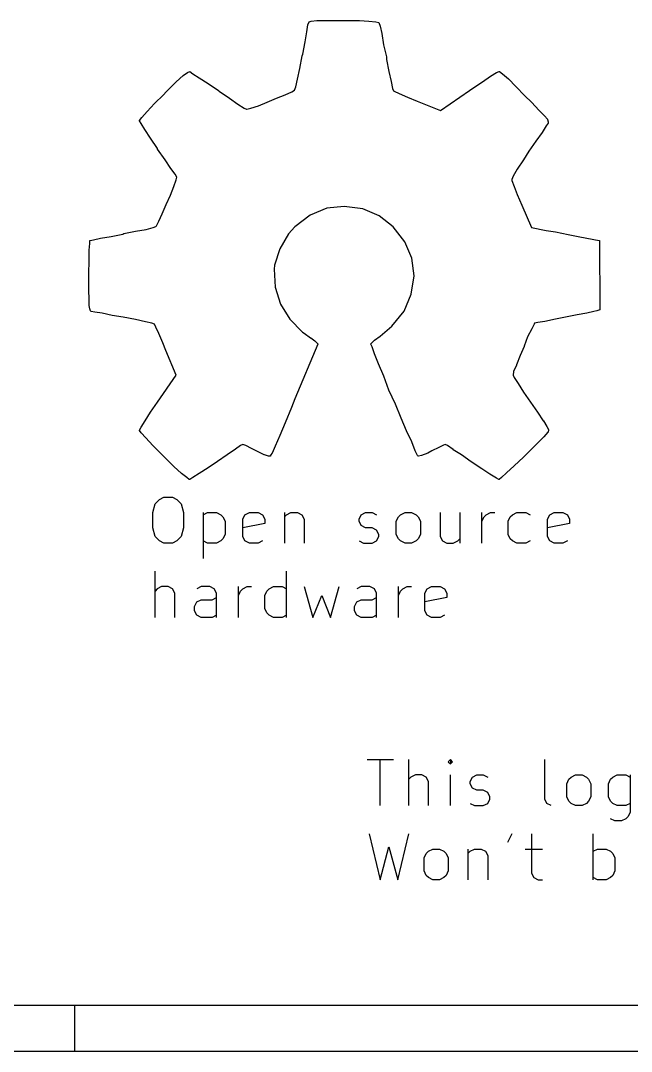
# Model space of a CAD drawing. Extents: x 0.4 to 11.3, y -7.9 to -0.4.
# Drawn here: x 2.27 to 3.317, y -7.874 to -6.107 of the extents above; entities that cross this region are included whole.
import ezdxf

# ---------------------------------------------------------------- set-up
doc = ezdxf.new("R2010")
doc.units = 0
doc.header["$MEASUREMENT"] = 0
doc.layers.add('BLUE3', color=171, linetype='CONTINUOUS')
doc.layers.add('RED2', color=1, linetype='CONTINUOUS')

msp = doc.modelspace()

# ---------------------------------------------------------------- linework, layer by layer
at = {"layer": 'BLUE3', "linetype": 'CONTINUOUS'}
for p, q in [((2.5003, -6.9351), (2.5078, -6.9276)), ((2.5078, -6.9276), (2.5154, -6.9238)), ((2.5154, -6.9238), (2.5304, -6.9238)), ((2.5304, -6.9238), (2.5379, -6.9276)), ((2.5379, -6.9276), (2.5454, -6.9351)), ((2.4965, -6.9501), (2.5003, -6.9351)), ((2.5454, -6.9351), (2.5492, -6.9501)), ((2.4965, -6.9765), (2.4965, -6.9501)), ((2.5492, -6.9501), (2.5492, -6.9765)), ((2.5831, -6.9501), (2.5831, -7.0291)), ((2.5831, -6.9539), (2.5906, -6.9501)), ((2.5906, -6.9501), (2.6056, -6.9501)), ((2.6056, -6.9501), (2.6132, -6.9539)), ((2.6132, -6.9539), (2.6169, -6.9576)), ((2.6169, -6.9576), (2.6207, -6.9652)), ((2.6508, -6.9614), (2.6545, -6.9539)), ((2.6508, -6.9915), (2.6508, -6.9614)), ((2.6545, -6.9539), (2.6621, -6.9501)), ((2.6621, -6.9501), (2.6771, -6.9501)), ((2.6771, -6.9501), (2.6846, -6.9539)), ((2.6846, -6.9539), (2.6884, -6.9614)), ((2.6884, -6.9614), (2.6884, -6.9689)), ((2.7223, -6.9501), (2.7223, -7.0028)), ((2.7223, -6.9576), (2.726, -6.9539)), ((2.726, -6.9539), (2.7335, -6.9501)), ((2.7335, -6.9501), (2.7448, -6.9501)), ((2.7448, -6.9501), (2.7524, -6.9539)), ((2.7524, -6.9539), (2.7561, -6.9614)), ((2.7561, -6.9614), (2.7561, -7.0028)), ((2.8502, -6.9614), (2.8539, -6.9539)), ((2.8502, -6.9652), (2.8502, -6.9614)), ((2.8539, -6.9539), (2.8614, -6.9501)), ((2.8614, -6.9501), (2.8727, -6.9501)), ((2.8727, -6.9501), (2.8803, -6.9539)), ((2.9141, -6.9652), (2.9179, -6.9576)), ((2.9179, -6.9576), (2.9216, -6.9539)), ((2.9216, -6.9539), (2.9292, -6.9501)), ((2.9292, -6.9501), (2.9404, -6.9501)), ((2.9404, -6.9501), (2.948, -6.9539)), ((2.948, -6.9539), (2.9517, -6.9576)), ((2.9517, -6.9576), (2.9555, -6.9652)), ((2.9894, -6.9501), (2.9894, -6.9915)), ((3.0232, -6.9501), (3.0232, -7.0028)), ((3.0608, -7.0028), (3.0608, -6.9501)), ((3.0608, -6.9652), (3.0646, -6.9576)), ((3.0646, -6.9576), (3.0684, -6.9539)), ((3.0684, -6.9539), (3.0759, -6.9501)), ((3.0759, -6.9501), (3.0834, -6.9501)), ((3.106, -6.9652), (3.1097, -6.9576)), ((3.1097, -6.9576), (3.1135, -6.9539)), ((3.1135, -6.9539), (3.121, -6.9501)), ((3.121, -6.9501), (3.1361, -6.9501)), ((3.1361, -6.9501), (3.1436, -6.9539)), ((3.1737, -6.9614), (3.1774, -6.9539)), ((3.1737, -6.9915), (3.1737, -6.9614)), ((3.1774, -6.9539), (3.185, -6.9501)), ((3.185, -6.9501), (3.2, -6.9501)), ((3.2, -6.9501), (3.2075, -6.9539)), ((3.2075, -6.9539), (3.2113, -6.9614)), ((3.2113, -6.9614), (3.2113, -6.9689)), ((2.5003, -6.9915), (2.4965, -6.9765)), ((2.5492, -6.9765), (2.5454, -6.9915)), ((2.6207, -6.9652), (2.6207, -6.9877)), ((2.6884, -6.9689), (2.6508, -6.9765)), ((2.8539, -6.9727), (2.8502, -6.9652)), ((2.8614, -6.9765), (2.8539, -6.9727)), ((2.8727, -6.9765), (2.8614, -6.9765)), ((2.8803, -6.9802), (2.8727, -6.9765)), ((2.884, -6.9877), (2.8803, -6.9802)), ((2.9141, -6.9877), (2.9141, -6.9652)), ((2.9555, -6.9652), (2.9555, -6.9877)), ((3.106, -6.9877), (3.106, -6.9652)), ((3.2113, -6.9689), (3.1737, -6.9765)), ((2.5078, -6.999), (2.5003, -6.9915)), ((2.5154, -7.0028), (2.5078, -6.999)), ((2.5379, -6.999), (2.5304, -7.0028)), ((2.5454, -6.9915), (2.5379, -6.999)), ((2.5906, -7.0028), (2.5831, -6.999)), ((2.6132, -6.999), (2.6056, -7.0028)), ((2.6169, -6.9953), (2.6132, -6.999)), ((2.6207, -6.9877), (2.6169, -6.9953)), ((2.6545, -6.999), (2.6508, -6.9915)), ((2.6621, -7.0028), (2.6545, -6.999)), ((2.6846, -6.999), (2.6771, -7.0028)), ((2.8502, -6.999), (2.8577, -7.0028)), ((2.8727, -7.0028), (2.8803, -6.999)), ((2.8803, -6.999), (2.884, -6.9915)), ((2.884, -6.9915), (2.884, -6.9877)), ((2.9179, -6.9953), (2.9141, -6.9877)), ((2.9216, -6.999), (2.9179, -6.9953)), ((2.9292, -7.0028), (2.9216, -6.999)), ((2.948, -6.999), (2.9404, -7.0028)), ((2.9517, -6.9953), (2.948, -6.999)), ((2.9555, -6.9877), (2.9517, -6.9953)), ((2.9894, -6.9915), (2.9931, -6.999)), ((2.9931, -6.999), (3.0006, -7.0028)), ((3.0119, -7.0028), (3.0194, -6.999)), ((3.0194, -6.999), (3.0232, -6.9953)), ((3.1097, -6.9953), (3.106, -6.9877)), ((3.1135, -6.999), (3.1097, -6.9953)), ((3.121, -7.0028), (3.1135, -6.999)), ((3.1436, -6.999), (3.1361, -7.0028)), ((3.1774, -6.999), (3.1737, -6.9915)), ((3.185, -7.0028), (3.1774, -6.999)), ((3.2075, -6.999), (3.2, -7.0028)), ((2.5304, -7.0028), (2.5154, -7.0028)), ((2.6056, -7.0028), (2.5906, -7.0028)), ((2.6771, -7.0028), (2.6621, -7.0028)), ((2.8577, -7.0028), (2.8727, -7.0028)), ((2.9404, -7.0028), (2.9292, -7.0028)), ((3.0006, -7.0028), (3.0119, -7.0028)), ((3.1361, -7.0028), (3.121, -7.0028)), ((3.2, -7.0028), (3.185, -7.0028)), ((2.5003, -7.13), (2.5003, -7.051)), ((2.726, -7.13), (2.726, -7.051)), ((2.5041, -7.0811), (2.5003, -7.0848)), ((2.5116, -7.0773), (2.5041, -7.0811)), ((2.5229, -7.0773), (2.5116, -7.0773)), ((2.5304, -7.0811), (2.5229, -7.0773)), ((2.5342, -7.0886), (2.5304, -7.0811)), ((2.5793, -7.0773), (2.5718, -7.0811)), ((2.5944, -7.0773), (2.5793, -7.0773)), ((2.6019, -7.0811), (2.5944, -7.0773)), ((2.6056, -7.0886), (2.6019, -7.0811)), ((2.6433, -7.13), (2.6433, -7.0773)), ((2.6433, -7.0924), (2.647, -7.0848)), ((2.647, -7.0848), (2.6508, -7.0811)), ((2.6508, -7.0811), (2.6583, -7.0773)), ((2.6583, -7.0773), (2.6658, -7.0773)), ((2.6884, -7.0924), (2.6922, -7.0848)), ((2.6922, -7.0848), (2.6959, -7.0811)), ((2.6959, -7.0811), (2.7034, -7.0773)), ((2.7034, -7.0773), (2.7185, -7.0773)), ((2.7185, -7.0773), (2.726, -7.0811)), ((2.7561, -7.0773), (2.7712, -7.13)), ((2.8013, -7.13), (2.8163, -7.0773)), ((2.8539, -7.0773), (2.8464, -7.0811)), ((2.869, -7.0773), (2.8539, -7.0773)), ((2.8765, -7.0811), (2.869, -7.0773)), ((2.8803, -7.0886), (2.8765, -7.0811)), ((2.9179, -7.13), (2.9179, -7.0773)), ((2.9179, -7.0924), (2.9216, -7.0848)), ((2.9216, -7.0848), (2.9254, -7.0811)), ((2.9254, -7.0811), (2.9329, -7.0773)), ((2.9329, -7.0773), (2.9404, -7.0773)), ((2.963, -7.0886), (2.9668, -7.0811)), ((2.9668, -7.0811), (2.9743, -7.0773)), ((2.9743, -7.0773), (2.9894, -7.0773)), ((2.9894, -7.0773), (2.9969, -7.0811)), ((2.9969, -7.0811), (3.0006, -7.0886)), ((2.5342, -7.13), (2.5342, -7.0886)), ((2.568, -7.1112), (2.5718, -7.1036)), ((2.5718, -7.1036), (2.5793, -7.0999)), ((2.5793, -7.0999), (2.5981, -7.0999)), ((2.5981, -7.0999), (2.6056, -7.0961)), ((2.6056, -7.13), (2.6056, -7.0886)), ((2.6884, -7.1149), (2.6884, -7.0924)), ((2.7712, -7.13), (2.7862, -7.0924)), ((2.7862, -7.0924), (2.8013, -7.13)), ((2.8426, -7.1112), (2.8464, -7.1036)), ((2.8464, -7.1036), (2.8539, -7.0999)), ((2.8539, -7.0999), (2.8727, -7.0999)), ((2.8727, -7.0999), (2.8803, -7.0961)), ((2.8803, -7.13), (2.8803, -7.0886)), ((2.963, -7.1187), (2.963, -7.0886)), ((3.0006, -7.0961), (2.963, -7.1036)), ((3.0006, -7.0886), (3.0006, -7.0961)), ((2.568, -7.1187), (2.568, -7.1112)), ((2.5718, -7.1262), (2.568, -7.1187)), ((2.6922, -7.1224), (2.6884, -7.1149)), ((2.6959, -7.1262), (2.6922, -7.1224)), ((2.8426, -7.1187), (2.8426, -7.1112)), ((2.8464, -7.1262), (2.8426, -7.1187)), ((2.9668, -7.1262), (2.963, -7.1187)), ((2.5793, -7.13), (2.5718, -7.1262)), ((2.5981, -7.13), (2.5793, -7.13)), ((2.6056, -7.1262), (2.5981, -7.13)), ((2.7034, -7.13), (2.6959, -7.1262)), ((2.7185, -7.13), (2.7034, -7.13)), ((2.726, -7.1262), (2.7185, -7.13)), ((2.8539, -7.13), (2.8464, -7.1262)), ((2.8727, -7.13), (2.8539, -7.13)), ((2.8803, -7.1262), (2.8727, -7.13)), ((2.9743, -7.13), (2.9668, -7.1262)), ((2.9894, -7.13), (2.9743, -7.13)), ((2.9969, -7.1262), (2.9894, -7.13)), ((2.864, -7.3738), (2.9092, -7.3738)), ((2.8866, -7.4528), (2.8866, -7.3738)), ((2.9355, -7.4528), (2.9355, -7.3738)), ((3.007, -7.3738), (3.0032, -7.3776)), ((3.0032, -7.3776), (3.007, -7.3813)), ((3.0107, -7.3776), (3.007, -7.3738)), ((3.007, -7.3738), (3.007, -7.3813)), ((3.007, -7.3813), (3.0107, -7.3776)), ((3.1687, -7.4415), (3.1687, -7.3738)), ((2.9393, -7.4039), (2.9355, -7.4076)), ((2.9468, -7.4001), (2.9393, -7.4039)), ((2.9581, -7.4001), (2.9468, -7.4001)), ((2.9656, -7.4039), (2.9581, -7.4001)), ((2.9694, -7.4114), (2.9656, -7.4039)), ((3.007, -7.4528), (3.007, -7.4001)), ((3.0408, -7.4114), (3.0446, -7.4039)), ((3.0446, -7.4039), (3.0521, -7.4001)), ((3.0521, -7.4001), (3.0634, -7.4001)), ((3.0634, -7.4001), (3.0709, -7.4039)), ((3.2101, -7.4076), (3.2139, -7.4039)), ((3.2139, -7.4039), (3.2214, -7.4001)), ((3.2214, -7.4001), (3.2327, -7.4001)), ((3.2327, -7.4001), (3.2402, -7.4039)), ((3.2402, -7.4039), (3.244, -7.4076)), ((3.2816, -7.4076), (3.2854, -7.4039)), ((3.2854, -7.4039), (3.2929, -7.4001)), ((3.2929, -7.4001), (3.3079, -7.4001)), ((3.3079, -7.4001), (3.3154, -7.4039)), ((3.3154, -7.4001), (3.3154, -7.4641)), ((2.9694, -7.4528), (2.9694, -7.4114)), ((3.0408, -7.4152), (3.0408, -7.4114)), ((3.0446, -7.4227), (3.0408, -7.4152)), ((3.0521, -7.4265), (3.0446, -7.4227)), ((3.2064, -7.4152), (3.2101, -7.4076)), ((3.2064, -7.4377), (3.2064, -7.4152)), ((3.244, -7.4076), (3.2477, -7.4152)), ((3.2477, -7.4152), (3.2477, -7.4377)), ((3.2778, -7.4152), (3.2816, -7.4076)), ((3.2778, -7.4377), (3.2778, -7.4152)), ((3.0634, -7.4265), (3.0521, -7.4265)), ((3.0709, -7.4302), (3.0634, -7.4265)), ((3.0747, -7.4377), (3.0709, -7.4302)), ((3.0709, -7.449), (3.0747, -7.4415)), ((3.0747, -7.4415), (3.0747, -7.4377)), ((3.1725, -7.449), (3.1687, -7.4415)), ((3.2101, -7.4453), (3.2064, -7.4377)), ((3.2477, -7.4377), (3.244, -7.4453)), ((3.2816, -7.4453), (3.2778, -7.4377)), ((3.0408, -7.449), (3.0484, -7.4528)), ((3.0484, -7.4528), (3.0634, -7.4528)), ((3.0634, -7.4528), (3.0709, -7.449)), ((3.18, -7.4528), (3.1725, -7.449)), ((3.2139, -7.449), (3.2101, -7.4453)), ((3.2214, -7.4528), (3.2139, -7.449)), ((3.2327, -7.4528), (3.2214, -7.4528)), ((3.2402, -7.449), (3.2327, -7.4528)), ((3.244, -7.4453), (3.2402, -7.449)), ((3.2854, -7.449), (3.2816, -7.4453)), ((3.2929, -7.4528), (3.2854, -7.449)), ((3.3079, -7.4528), (3.2929, -7.4528)), ((3.3154, -7.449), (3.3079, -7.4528)), ((3.2891, -7.4791), (3.2816, -7.4754)), ((3.3079, -7.4754), (3.3004, -7.4791)), ((3.3117, -7.4716), (3.3079, -7.4754)), ((3.3154, -7.4641), (3.3117, -7.4716)), ((3.3004, -7.4791), (3.2891, -7.4791)), ((2.8678, -7.501), (2.8866, -7.58)), ((2.9167, -7.58), (2.9355, -7.501)), ((3.1123, -7.501), (3.1048, -7.516)), ((3.1462, -7.501), (3.1462, -7.5687)), ((3.2515, -7.58), (3.2515, -7.501)), ((2.8866, -7.58), (2.9016, -7.5235)), ((2.9016, -7.5235), (2.9167, -7.58)), ((2.9694, -7.5311), (2.9769, -7.5273)), ((2.9769, -7.5273), (2.9882, -7.5273)), ((2.9882, -7.5273), (2.9957, -7.5311)), ((3.0371, -7.5273), (3.0371, -7.58)), ((3.0408, -7.5311), (3.0484, -7.5273)), ((3.0484, -7.5273), (3.0596, -7.5273)), ((3.0596, -7.5273), (3.0672, -7.5311)), ((3.1349, -7.5273), (3.165, -7.5273)), ((3.2515, -7.5311), (3.259, -7.5273)), ((3.259, -7.5273), (3.2741, -7.5273)), ((3.2741, -7.5273), (3.2816, -7.5311)), ((2.9618, -7.5424), (2.9656, -7.5348)), ((2.9618, -7.5649), (2.9618, -7.5424)), ((2.9656, -7.5348), (2.9694, -7.5311)), ((2.9957, -7.5311), (2.9994, -7.5348)), ((2.9994, -7.5348), (3.0032, -7.5424)), ((3.0032, -7.5424), (3.0032, -7.5649)), ((3.0371, -7.5348), (3.0408, -7.5311)), ((3.0672, -7.5311), (3.0709, -7.5386)), ((3.0709, -7.5386), (3.0709, -7.58)), ((3.2816, -7.5311), (3.2854, -7.5348)), ((3.2854, -7.5348), (3.2891, -7.5424)), ((3.2891, -7.5424), (3.2891, -7.5649)), ((2.9656, -7.5724), (2.9618, -7.5649)), ((3.0032, -7.5649), (2.9994, -7.5724)), ((3.2891, -7.5649), (3.2854, -7.5724)), ((2.9694, -7.5762), (2.9656, -7.5724)), ((2.9769, -7.58), (2.9694, -7.5762)), ((2.9882, -7.58), (2.9769, -7.58)), ((2.9957, -7.5762), (2.9882, -7.58)), ((2.9994, -7.5724), (2.9957, -7.5762)), ((3.1462, -7.5687), (3.1499, -7.5762)), ((3.1499, -7.5762), (3.1574, -7.58)), ((3.1574, -7.58), (3.165, -7.58)), ((3.259, -7.58), (3.2515, -7.5762)), ((3.2741, -7.58), (3.259, -7.58)), ((3.2816, -7.5762), (3.2741, -7.58)), ((3.2854, -7.5724), (3.2816, -7.5762))]:
    msp.add_line(p, q, dxfattribs=at)
at = {"layer": 'RED2', "linetype": 'CONTINUOUS'}
for p, q in [((2.7606, -6.1259), (2.7626, -6.1139)), ((2.7626, -6.1138), (2.7646, -6.1088)), ((2.7626, -6.1139), (2.7626, -6.1138)), ((2.7626, -6.1139), (2.7626, -6.1139)), ((2.7646, -6.1088), (2.7647, -6.1087)), ((2.7647, -6.1087), (2.7649, -6.1086)), ((2.7647, -6.1087), (2.7647, -6.1087)), ((2.7647, -6.1087), (2.7647, -6.1087)), ((2.7649, -6.1086), (2.7679, -6.1076)), ((2.7679, -6.1076), (2.7679, -6.1076)), ((2.7679, -6.1076), (2.768, -6.1076)), ((2.768, -6.1076), (2.778, -6.1066)), ((2.778, -6.1066), (2.778, -6.1066)), ((2.778, -6.1066), (2.778, -6.1066)), ((2.778, -6.1066), (2.793, -6.1066)), ((2.793, -6.1066), (2.812, -6.1066)), ((2.812, -6.1066), (2.831, -6.1066)), ((2.831, -6.1066), (2.851, -6.1066)), ((2.851, -6.1066), (2.851, -6.1066)), ((2.851, -6.1066), (2.851, -6.1066)), ((2.851, -6.1066), (2.867, -6.1076)), ((2.867, -6.1076), (2.867, -6.1076)), ((2.867, -6.1076), (2.879, -6.1086)), ((2.879, -6.1086), (2.8791, -6.1086)), ((2.8791, -6.1086), (2.8791, -6.1086)), ((2.8791, -6.1086), (2.8841, -6.1096)), ((2.8841, -6.1096), (2.8841, -6.1096)), ((2.8841, -6.1096), (2.8842, -6.1096)), ((2.8842, -6.1096), (2.8842, -6.1096)), ((2.8842, -6.1096), (2.8842, -6.1097)), ((2.8842, -6.1097), (2.8843, -6.1097)), ((2.8843, -6.1097), (2.8843, -6.1097)), ((2.8843, -6.1097), (2.8844, -6.1098)), ((2.8844, -6.1098), (2.8844, -6.1098)), ((2.8844, -6.1098), (2.8844, -6.1098)), ((2.8844, -6.1098), (2.8844, -6.1099)), ((2.8844, -6.1099), (2.8864, -6.1159)), ((2.8864, -6.1159), (2.8864, -6.1159)), ((2.8864, -6.1159), (2.8864, -6.1159)), ((2.8864, -6.1159), (2.8894, -6.1289)), ((2.7576, -6.1429), (2.7606, -6.1259)), ((2.7606, -6.1259), (2.7606, -6.1259)), ((2.8894, -6.1289), (2.8894, -6.1289)), ((2.8894, -6.1289), (2.8894, -6.1289)), ((2.8894, -6.1289), (2.8924, -6.1479)), ((2.7536, -6.1639), (2.7576, -6.1429)), ((2.7576, -6.1429), (2.7576, -6.1429)), ((2.8924, -6.1479), (2.8974, -6.1689)), ((2.7486, -6.1889), (2.7526, -6.1669)), ((2.7526, -6.1669), (2.7536, -6.1639)), ((2.7526, -6.1669), (2.7526, -6.1669)), ((2.7526, -6.1669), (2.7526, -6.1669)), ((2.8974, -6.1689), (2.8974, -6.1689)), ((2.8974, -6.1689), (2.8974, -6.169)), ((2.8974, -6.169), (2.8974, -6.173)), ((2.8974, -6.173), (2.9014, -6.1939)), ((2.5367, -6.2117), (2.5487, -6.2007)), ((2.5487, -6.2007), (2.5487, -6.2007)), ((2.5487, -6.2007), (2.5488, -6.2007)), ((2.5488, -6.2007), (2.5558, -6.1957)), ((2.5558, -6.1956), (2.5598, -6.1936)), ((2.5558, -6.1957), (2.5558, -6.1956)), ((2.5558, -6.1956), (2.5558, -6.1956)), ((2.5598, -6.1936), (2.5598, -6.1936)), ((2.5598, -6.1936), (2.5598, -6.1936)), ((2.5598, -6.1936), (2.5599, -6.1936)), ((2.5599, -6.1936), (2.56, -6.1936)), ((2.56, -6.1936), (2.56, -6.1936)), ((2.56, -6.1936), (2.56, -6.1936)), ((2.56, -6.1936), (2.5601, -6.1936)), ((2.5601, -6.1936), (2.5601, -6.1936)), ((2.5601, -6.1936), (2.5601, -6.1936)), ((2.5601, -6.1936), (2.5602, -6.1936)), ((2.5602, -6.1936), (2.5602, -6.1936)), ((2.5602, -6.1936), (2.5603, -6.1937)), ((2.5603, -6.1937), (2.5603, -6.1937)), ((2.5603, -6.1937), (2.5603, -6.1937)), ((2.5603, -6.1937), (2.5653, -6.1977)), ((2.5653, -6.1977), (2.5762, -6.2046)), ((2.5762, -6.2046), (2.5762, -6.2047)), ((2.5762, -6.2047), (2.5912, -6.2147)), ((2.7446, -6.2069), (2.7486, -6.1889)), ((2.9014, -6.1939), (2.9054, -6.2109)), ((3.0618, -6.2117), (3.0758, -6.2017)), ((3.0758, -6.2016), (3.0858, -6.1956)), ((3.0758, -6.2017), (3.0758, -6.2016)), ((3.0758, -6.2017), (3.0758, -6.2017)), ((3.0858, -6.1956), (3.0908, -6.1936)), ((3.0858, -6.1956), (3.0858, -6.1956)), ((3.0858, -6.1956), (3.0858, -6.1956)), ((3.0908, -6.1936), (3.0908, -6.1936)), ((3.0908, -6.1936), (3.091, -6.1936)), ((3.091, -6.1936), (3.091, -6.1936)), ((3.091, -6.1936), (3.091, -6.1936)), ((3.091, -6.1936), (3.091, -6.1936)), ((3.091, -6.1936), (3.0911, -6.1936)), ((3.0911, -6.1936), (3.0911, -6.1936)), ((3.0911, -6.1936), (3.0911, -6.1936)), ((3.0911, -6.1936), (3.0912, -6.1936)), ((3.0912, -6.1936), (3.0912, -6.1936)), ((3.0912, -6.1936), (3.0913, -6.1937)), ((3.0913, -6.1937), (3.0963, -6.1977)), ((3.0963, -6.1977), (3.0963, -6.1977)), ((3.0963, -6.1977), (3.0963, -6.1977)), ((3.0963, -6.1977), (3.1063, -6.2067)), ((2.5197, -6.2287), (2.5367, -6.2117)), ((2.5367, -6.2117), (2.5367, -6.2117)), ((2.5367, -6.2117), (2.5367, -6.2117)), ((2.5912, -6.2147), (2.6092, -6.2267)), ((2.7396, -6.2257), (2.7416, -6.2199)), ((2.7416, -6.2199), (2.7446, -6.2069)), ((2.7416, -6.2199), (2.7416, -6.2199)), ((2.7446, -6.2069), (2.7446, -6.2069)), ((2.9054, -6.2109), (2.9054, -6.2109)), ((2.9054, -6.2109), (2.9054, -6.2109)), ((2.9054, -6.2109), (2.9074, -6.2229)), ((3.0438, -6.2237), (3.0618, -6.2117)), ((3.1063, -6.2067), (3.1063, -6.2067)), ((3.1063, -6.2067), (3.1063, -6.2067)), ((3.1063, -6.2067), (3.1193, -6.2197)), ((3.1193, -6.2197), (3.1193, -6.2197)), ((3.1193, -6.2197), (3.1193, -6.2197)), ((3.1193, -6.2197), (3.1343, -6.2357)), ((2.4997, -6.2487), (2.5147, -6.2337)), ((2.5147, -6.2337), (2.5197, -6.2287)), ((2.6092, -6.2267), (2.6093, -6.2267)), ((2.6093, -6.2267), (2.6093, -6.2267)), ((2.6093, -6.2267), (2.6103, -6.2277)), ((2.6103, -6.2277), (2.6282, -6.2397)), ((2.6282, -6.2397), (2.6282, -6.2397)), ((2.6282, -6.2397), (2.6282, -6.2397)), ((2.6282, -6.2397), (2.6422, -6.2497)), ((2.6928, -6.2466), (2.7088, -6.2396)), ((2.7088, -6.2396), (2.7238, -6.2336)), ((2.7088, -6.2396), (2.7088, -6.2396)), ((2.7088, -6.2396), (2.7088, -6.2396)), ((2.7238, -6.2336), (2.7348, -6.2286)), ((2.7238, -6.2336), (2.7238, -6.2336)), ((2.7348, -6.2286), (2.7396, -6.2257)), ((2.9074, -6.2229), (2.9093, -6.2268)), ((2.9093, -6.2268), (2.9102, -6.2276)), ((2.9102, -6.2276), (2.9192, -6.2316)), ((2.9192, -6.2316), (2.9192, -6.2316)), ((2.9192, -6.2316), (2.9332, -6.2376)), ((2.9332, -6.2376), (2.9332, -6.2376)), ((2.9332, -6.2376), (2.9502, -6.2446)), ((2.9899, -6.2605), (3.0398, -6.2267)), ((3.0398, -6.2267), (3.0437, -6.2237)), ((3.0437, -6.2237), (3.0438, -6.2237)), ((3.0438, -6.2237), (3.0438, -6.2237)), ((3.1343, -6.2357), (3.1463, -6.2467)), ((2.4867, -6.2627), (2.4997, -6.2487)), ((2.4997, -6.2487), (2.4997, -6.2487)), ((2.4997, -6.2487), (2.4997, -6.2487)), ((2.6422, -6.2497), (2.6532, -6.2566)), ((2.6532, -6.2566), (2.6571, -6.2586)), ((2.6579, -6.2586), (2.6649, -6.2566)), ((2.6649, -6.2566), (2.6779, -6.2526)), ((2.6649, -6.2566), (2.6649, -6.2566)), ((2.6779, -6.2526), (2.6928, -6.2466)), ((2.6928, -6.2466), (2.6928, -6.2466)), ((2.9502, -6.2446), (2.9502, -6.2446)), ((2.9502, -6.2446), (2.9899, -6.2605)), ((3.1463, -6.2467), (3.1463, -6.2467)), ((3.1463, -6.2467), (3.1463, -6.2467)), ((3.1463, -6.2467), (3.1593, -6.2607)), ((2.4737, -6.2777), (2.4777, -6.2727)), ((2.4777, -6.2727), (2.4867, -6.2627)), ((2.4777, -6.2727), (2.4777, -6.2727)), ((2.4777, -6.2727), (2.4777, -6.2727)), ((2.4867, -6.2627), (2.4867, -6.2627)), ((2.6571, -6.2586), (2.6579, -6.2586)), ((3.1593, -6.2607), (3.1683, -6.2697)), ((3.1683, -6.2697), (3.1683, -6.2697)), ((3.1683, -6.2697), (3.1683, -6.2697)), ((3.1683, -6.2697), (3.1733, -6.2757)), ((2.4736, -6.2779), (2.4736, -6.2778)), ((2.4736, -6.2778), (2.4736, -6.2778)), ((2.4736, -6.2778), (2.4737, -6.2778)), ((2.4736, -6.278), (2.4736, -6.2779)), ((2.4736, -6.2779), (2.4736, -6.2779)), ((2.4736, -6.2781), (2.4736, -6.278)), ((2.4736, -6.2782), (2.4736, -6.2781)), ((2.4736, -6.2781), (2.4736, -6.2781)), ((2.4766, -6.2832), (2.4736, -6.2782)), ((2.4736, -6.2782), (2.4736, -6.2782)), ((2.4736, -6.2782), (2.4736, -6.2782)), ((2.4736, -6.2782), (2.4736, -6.2782)), ((2.4736, -6.2782), (2.4736, -6.2782)), ((2.4737, -6.2778), (2.4737, -6.2777)), ((2.4737, -6.2777), (2.4737, -6.2777)), ((2.4737, -6.2778), (2.4737, -6.2778)), ((2.4826, -6.2932), (2.4766, -6.2832)), ((2.4766, -6.2832), (2.4766, -6.2832)), ((3.1714, -6.2872), (3.1644, -6.2982)), ((3.1744, -6.2822), (3.1714, -6.2872)), ((3.1714, -6.2872), (3.1714, -6.2872)), ((3.1733, -6.2757), (3.1733, -6.2757)), ((3.1733, -6.2757), (3.1733, -6.2757)), ((3.1733, -6.2757), (3.1734, -6.2758)), ((3.1734, -6.2758), (3.1734, -6.2759)), ((3.1734, -6.2759), (3.1734, -6.2759)), ((3.1734, -6.2759), (3.1734, -6.2759)), ((3.1734, -6.2759), (3.1744, -6.2799)), ((3.1744, -6.2799), (3.1744, -6.28)), ((3.1744, -6.28), (3.1744, -6.28)), ((3.1744, -6.28), (3.1744, -6.282)), ((3.1744, -6.282), (3.1744, -6.282)), ((3.1744, -6.282), (3.1744, -6.2821)), ((3.1744, -6.2821), (3.1744, -6.2821)), ((3.1744, -6.2821), (3.1744, -6.2822)), ((3.1744, -6.2822), (3.1744, -6.2822)), ((3.1744, -6.2822), (3.1744, -6.2822)), ((2.4827, -6.2932), (2.4826, -6.2932)), ((2.4826, -6.2932), (2.4826, -6.2932)), ((2.4927, -6.3082), (2.4827, -6.2932)), ((2.5046, -6.3261), (2.4927, -6.3082)), ((3.1643, -6.2982), (3.1533, -6.3132)), ((3.1644, -6.2982), (3.1643, -6.2982)), ((3.1643, -6.2982), (3.1643, -6.2982)), ((2.5046, -6.327), (2.5046, -6.3261)), ((2.5046, -6.3271), (2.5046, -6.327)), ((2.5046, -6.3272), (2.5046, -6.3271)), ((2.5046, -6.3271), (2.5046, -6.3271)), ((2.5046, -6.3271), (2.5046, -6.3271)), ((2.5047, -6.3272), (2.5046, -6.3272)), ((2.5046, -6.3272), (2.5046, -6.3272)), ((2.5177, -6.3452), (2.5047, -6.3272)), ((3.1533, -6.3132), (3.1414, -6.3302)), ((2.5277, -6.3602), (2.5177, -6.3452)), ((3.1323, -6.3452), (3.1214, -6.3612)), ((3.1324, -6.3452), (3.1323, -6.3452)), ((3.1323, -6.3452), (3.1323, -6.3452)), ((3.1414, -6.3302), (3.1324, -6.3452)), ((2.5346, -6.3702), (2.5277, -6.3602)), ((2.5277, -6.3602), (2.5277, -6.3602)), ((3.1214, -6.3612), (3.1144, -6.3732)), ((3.1214, -6.3612), (3.1214, -6.3612)), ((2.5326, -6.3908), (2.5366, -6.3799)), ((2.5376, -6.3751), (2.5346, -6.3702)), ((2.5346, -6.3702), (2.5346, -6.3702)), ((2.5366, -6.3799), (2.5376, -6.3751)), ((3.1144, -6.3732), (3.1124, -6.3791)), ((3.1124, -6.3791), (3.1124, -6.3809)), ((3.1124, -6.3809), (3.1164, -6.3908)), ((2.5266, -6.4058), (2.5326, -6.3908)), ((2.5326, -6.3908), (2.5326, -6.3908)), ((3.1164, -6.3908), (3.1164, -6.3909)), ((3.1164, -6.3909), (3.1164, -6.3909)), ((3.1164, -6.3909), (3.1214, -6.4049)), ((2.5196, -6.4218), (2.5266, -6.4058)), ((2.5266, -6.4058), (2.5266, -6.4058)), ((3.1214, -6.4049), (3.1294, -6.4228)), ((2.5126, -6.4378), (2.5196, -6.4218)), ((2.5196, -6.4218), (2.5196, -6.4218)), ((2.7951, -6.4284), (2.7662, -6.4404)), ((2.825, -6.4254), (2.7951, -6.4284)), ((2.8569, -6.4294), (2.825, -6.4254)), ((2.8848, -6.4414), (2.8569, -6.4294)), ((3.1294, -6.4228), (3.1294, -6.4228)), ((3.1294, -6.4228), (3.1463, -6.4616)), ((2.5027, -6.4588), (2.5066, -6.4508)), ((2.5066, -6.4508), (2.5126, -6.4378)), ((2.5066, -6.4508), (2.5066, -6.4508)), ((2.5126, -6.4378), (2.5126, -6.4378)), ((2.7662, -6.4404), (2.7403, -6.4603)), ((2.9087, -6.4603), (2.8848, -6.4414)), ((2.4469, -6.4716), (2.4669, -6.4676)), ((2.4669, -6.4676), (2.4849, -6.4646)), ((2.4669, -6.4676), (2.4669, -6.4676)), ((2.4849, -6.4646), (2.4969, -6.4616)), ((2.4969, -6.4616), (2.5018, -6.4596)), ((2.5018, -6.4596), (2.5027, -6.4588)), ((2.7403, -6.4603), (2.7293, -6.4722)), ((2.9286, -6.4862), (2.9087, -6.4603)), ((3.1463, -6.4616), (3.1711, -6.4666)), ((3.1711, -6.4666), (3.1871, -6.4686)), ((3.1871, -6.4686), (3.1871, -6.4686)), ((3.1871, -6.4686), (3.1871, -6.4686)), ((3.1871, -6.4686), (3.2091, -6.4736)), ((2.3886, -6.4838), (2.3887, -6.4837)), ((2.3886, -6.4839), (2.3886, -6.4838)), ((2.3886, -6.484), (2.3886, -6.4839)), ((2.3886, -6.4839), (2.3886, -6.4839)), ((2.3886, -6.4839), (2.3886, -6.4839)), ((2.3886, -6.489), (2.3886, -6.484)), ((2.3887, -6.4837), (2.3888, -6.4836)), ((2.3888, -6.4836), (2.3888, -6.4836)), ((2.3888, -6.4836), (2.3888, -6.4836)), ((2.3888, -6.4836), (2.3889, -6.4836)), ((2.3889, -6.4836), (2.3949, -6.4826)), ((2.3889, -6.4836), (2.3889, -6.4836)), ((2.3949, -6.4826), (2.4069, -6.4796)), ((2.4069, -6.4796), (2.4249, -6.4766)), ((2.4069, -6.4796), (2.4069, -6.4796)), ((2.4069, -6.4796), (2.4069, -6.4796)), ((2.4249, -6.4766), (2.4449, -6.4726)), ((2.4449, -6.4726), (2.4468, -6.4716)), ((2.4468, -6.4716), (2.4469, -6.4716)), ((2.4469, -6.4716), (2.4469, -6.4716)), ((2.7293, -6.4722), (2.7144, -6.4982)), ((2.9406, -6.5141), (2.9286, -6.4862)), ((3.2091, -6.4736), (3.2091, -6.4736)), ((3.2091, -6.4736), (3.2291, -6.4776)), ((3.2291, -6.4776), (3.2291, -6.4776)), ((3.2291, -6.4776), (3.2621, -6.4836)), ((3.2621, -6.4836), (3.2621, -6.4836)), ((3.2621, -6.4836), (3.2622, -6.4836)), ((3.2622, -6.4836), (3.2622, -6.4836)), ((3.2622, -6.4836), (3.2622, -6.4836)), ((3.2622, -6.4836), (3.2623, -6.4837)), ((3.2623, -6.4837), (3.2624, -6.4838)), ((3.2624, -6.4838), (3.2624, -6.4839)), ((3.2624, -6.4839), (3.2624, -6.4839)), ((3.2624, -6.4839), (3.2624, -6.4839)), ((3.2624, -6.4839), (3.2624, -6.484)), ((3.2624, -6.484), (3.2634, -6.602)), ((2.3876, -6.5), (2.3886, -6.489)), ((2.3876, -6.518), (2.3876, -6.5)), ((2.3876, -6.5), (2.3876, -6.5)), ((2.3876, -6.5), (2.3876, -6.5)), ((2.7144, -6.4982), (2.7054, -6.5261)), ((2.3866, -6.541), (2.3876, -6.518)), ((2.9446, -6.544), (2.9406, -6.5141)), ((2.7054, -6.5261), (2.7044, -6.533)), ((2.7044, -6.533), (2.7064, -6.5639)), ((2.3866, -6.544), (2.3866, -6.541)), ((2.3866, -6.541), (2.3866, -6.541)), ((2.3866, -6.541), (2.3866, -6.541)), ((2.3866, -6.568), (2.3866, -6.544)), ((2.9396, -6.5759), (2.9446, -6.544)), ((2.3876, -6.585), (2.3866, -6.568)), ((2.3866, -6.568), (2.3866, -6.568)), ((2.3866, -6.568), (2.3866, -6.568)), ((2.7064, -6.5639), (2.7154, -6.5928)), ((2.9276, -6.6048), (2.9396, -6.5759)), ((2.3876, -6.595), (2.3876, -6.585)), ((2.7154, -6.5928), (2.7313, -6.6187)), ((2.3876, -6.5951), (2.3876, -6.595)), ((2.3876, -6.595), (2.3876, -6.595)), ((2.3886, -6.6011), (2.3876, -6.5951)), ((2.3896, -6.6041), (2.3886, -6.6011)), ((2.3886, -6.6011), (2.3886, -6.6011)), ((2.3886, -6.6011), (2.3886, -6.6011)), ((2.3896, -6.6042), (2.3896, -6.6041)), ((2.3896, -6.6041), (2.3896, -6.6041)), ((2.3897, -6.6043), (2.3896, -6.6042)), ((2.3896, -6.6042), (2.3896, -6.6042)), ((2.3907, -6.6053), (2.3897, -6.6043)), ((2.3897, -6.6043), (2.3897, -6.6043)), ((2.3897, -6.6043), (2.3897, -6.6043)), ((2.3908, -6.6053), (2.3907, -6.6053)), ((2.3908, -6.6054), (2.3908, -6.6053)), ((2.3909, -6.6054), (2.3908, -6.6054)), ((2.3908, -6.6054), (2.3908, -6.6054)), ((2.3908, -6.6054), (2.3908, -6.6054)), ((2.3969, -6.6064), (2.3909, -6.6054)), ((2.3909, -6.6054), (2.3909, -6.6054)), ((2.4099, -6.6084), (2.3969, -6.6064)), ((2.3969, -6.6064), (2.3969, -6.6064)), ((2.3969, -6.6064), (2.3969, -6.6064)), ((2.4269, -6.6124), (2.4099, -6.6084)), ((2.9067, -6.6307), (2.9276, -6.6048)), ((3.2411, -6.6084), (3.2241, -6.6114)), ((3.2531, -6.6054), (3.2411, -6.6084)), ((3.2411, -6.6084), (3.2411, -6.6084)), ((3.2411, -6.6084), (3.2411, -6.6084)), ((3.2581, -6.6044), (3.2531, -6.6054)), ((3.2582, -6.6044), (3.2581, -6.6044)), ((3.2581, -6.6044), (3.2581, -6.6044)), ((3.2632, -6.6024), (3.2582, -6.6044)), ((3.2633, -6.6023), (3.2632, -6.6024)), ((3.2632, -6.6024), (3.2632, -6.6024)), ((3.2632, -6.6024), (3.2632, -6.6024)), ((3.2634, -6.6022), (3.2633, -6.6022)), ((3.2633, -6.6022), (3.2633, -6.6023)), ((3.2634, -6.602), (3.2634, -6.602)), ((3.2634, -6.602), (3.2634, -6.602)), ((3.2634, -6.602), (3.2634, -6.602)), ((3.2634, -6.602), (3.2634, -6.6022)), ((2.4459, -6.6154), (2.4269, -6.6124)), ((2.4269, -6.6124), (2.4269, -6.6124)), ((2.4269, -6.6124), (2.4269, -6.6124)), ((2.4669, -6.6194), (2.4459, -6.6154)), ((2.4459, -6.6154), (2.4459, -6.6154)), ((2.4839, -6.6234), (2.4669, -6.6194)), ((2.4949, -6.6254), (2.4839, -6.6234)), ((2.4839, -6.6234), (2.4839, -6.6234)), ((2.4839, -6.6234), (2.4839, -6.6234)), ((2.4997, -6.6273), (2.4949, -6.6254)), ((2.5016, -6.6322), (2.4997, -6.6273)), ((2.7313, -6.6187), (2.7533, -6.6407)), ((3.1504, -6.6272), (3.1464, -6.6352)), ((3.1513, -6.6254), (3.1504, -6.6272)), ((3.1571, -6.6244), (3.1513, -6.6254)), ((3.1691, -6.6224), (3.1571, -6.6244)), ((3.1871, -6.6184), (3.1691, -6.6224)), ((3.1691, -6.6224), (3.1691, -6.6224)), ((3.1691, -6.6224), (3.1691, -6.6224)), ((3.2041, -6.6154), (3.1871, -6.6184)), ((3.2241, -6.6114), (3.2041, -6.6154)), ((3.2041, -6.6154), (3.2041, -6.6154)), ((3.2241, -6.6114), (3.2241, -6.6114)), ((2.5066, -6.6432), (2.5016, -6.6322)), ((2.5016, -6.6322), (2.5016, -6.6322)), ((2.5016, -6.6322), (2.5016, -6.6322)), ((2.5136, -6.6591), (2.5066, -6.6432)), ((2.5066, -6.6432), (2.5066, -6.6432)), ((2.7533, -6.6407), (2.7562, -6.6427)), ((2.7562, -6.6427), (2.7562, -6.6427)), ((2.7562, -6.6427), (2.7562, -6.6427)), ((2.7562, -6.6427), (2.7672, -6.6507)), ((2.8867, -6.6477), (2.9067, -6.6307)), ((3.1464, -6.6352), (3.1394, -6.6491)), ((2.5186, -6.6721), (2.5136, -6.6591)), ((2.7794, -6.6612), (2.7404, -6.7552)), ((2.7672, -6.6507), (2.7673, -6.6507)), ((2.7673, -6.6507), (2.7742, -6.6557)), ((2.7742, -6.6557), (2.7743, -6.6557)), ((2.7743, -6.6557), (2.7743, -6.6557)), ((2.7743, -6.6557), (2.7793, -6.6607)), ((2.7793, -6.6607), (2.7794, -6.6608)), ((2.7794, -6.6608), (2.7794, -6.6609)), ((2.7794, -6.6609), (2.7794, -6.661)), ((2.7794, -6.661), (2.7794, -6.6612)), ((2.8706, -6.6608), (2.8707, -6.6607)), ((2.8706, -6.6609), (2.8706, -6.6608)), ((2.8706, -6.661), (2.8706, -6.6609)), ((2.8706, -6.6612), (2.8706, -6.661)), ((2.8726, -6.6661), (2.8706, -6.6612)), ((2.8707, -6.6607), (2.8717, -6.6597)), ((2.8717, -6.6597), (2.8767, -6.6547)), ((2.8767, -6.6547), (2.8767, -6.6547)), ((2.8767, -6.6547), (2.8768, -6.6547)), ((2.8768, -6.6547), (2.8867, -6.6477)), ((3.1394, -6.6491), (3.1334, -6.6651)), ((2.5186, -6.6722), (2.5186, -6.6721)), ((2.5365, -6.7149), (2.5186, -6.6722)), ((2.8766, -6.6781), (2.8726, -6.6661)), ((2.8726, -6.6661), (2.8726, -6.6661)), ((2.8766, -6.6782), (2.8766, -6.6781)), ((2.8766, -6.6781), (2.8766, -6.6781)), ((2.8836, -6.6952), (2.8766, -6.6782)), ((3.1264, -6.6811), (3.1204, -6.6971)), ((3.1334, -6.6652), (3.1264, -6.6811)), ((3.1264, -6.6811), (3.1264, -6.6811)), ((3.1334, -6.6651), (3.1334, -6.6652)), ((3.1334, -6.6652), (3.1334, -6.6652)), ((2.8926, -6.7162), (2.8836, -6.6952)), ((2.8836, -6.6952), (2.8836, -6.6952)), ((3.1204, -6.6972), (3.1154, -6.7081)), ((3.1204, -6.6971), (3.1204, -6.6972)), ((3.1204, -6.6972), (3.1204, -6.6972)), ((2.5047, -6.7608), (2.5365, -6.7149)), ((2.9016, -6.7401), (2.8926, -6.7162)), ((2.8926, -6.7162), (2.8926, -6.7162)), ((3.1154, -6.7081), (3.1144, -6.7149)), ((3.1144, -6.7149), (3.1164, -6.7188)), ((3.1164, -6.7188), (3.1233, -6.7288)), ((3.1233, -6.7288), (3.1233, -6.7288)), ((3.1233, -6.7288), (3.1234, -6.7288)), ((3.1234, -6.7288), (3.1323, -6.7438)), ((2.9016, -6.7402), (2.9016, -6.7401)), ((2.9126, -6.7641), (2.9016, -6.7402)), ((2.9016, -6.7402), (2.9016, -6.7402)), ((3.1323, -6.7438), (3.1443, -6.7607)), ((2.4927, -6.7778), (2.5047, -6.7608)), ((2.7344, -6.7702), (2.7234, -6.7962)), ((2.7404, -6.7552), (2.7344, -6.7701)), ((2.7344, -6.7701), (2.7344, -6.7702)), ((2.9126, -6.7642), (2.9126, -6.7641)), ((2.9226, -6.7882), (2.9126, -6.7642)), ((3.1443, -6.7607), (3.1443, -6.7608)), ((3.1443, -6.7608), (3.1563, -6.7778)), ((2.4836, -6.7928), (2.4926, -6.7778)), ((2.4926, -6.7778), (2.4926, -6.7778)), ((2.4926, -6.7778), (2.4927, -6.7778)), ((3.1563, -6.7778), (3.1563, -6.7778)), ((3.1563, -6.7778), (3.1663, -6.7928)), ((2.4736, -6.8088), (2.4766, -6.8038)), ((2.4766, -6.8038), (2.4836, -6.7928)), ((2.4766, -6.8038), (2.4766, -6.8038)), ((2.4766, -6.8038), (2.4766, -6.8038)), ((2.4836, -6.7928), (2.4836, -6.7928)), ((2.7234, -6.7962), (2.7144, -6.8182)), ((2.9316, -6.8102), (2.9226, -6.7882)), ((3.1663, -6.7928), (3.1663, -6.7928)), ((3.1663, -6.7928), (3.1664, -6.7928)), ((3.1664, -6.7928), (3.1724, -6.8028)), ((3.1724, -6.8028), (3.1754, -6.8078)), ((2.4736, -6.8089), (2.4736, -6.8088)), ((2.4736, -6.8088), (2.4736, -6.8088)), ((2.4736, -6.8088), (2.4736, -6.8088)), ((2.4736, -6.8088), (2.4736, -6.8088)), ((2.4736, -6.8088), (2.4736, -6.8088)), ((2.4736, -6.809), (2.4736, -6.8089)), ((2.4736, -6.8089), (2.4736, -6.8089)), ((2.4736, -6.8091), (2.4736, -6.809)), ((2.4736, -6.8092), (2.4736, -6.8091)), ((2.4736, -6.8091), (2.4736, -6.8091)), ((2.4737, -6.8092), (2.4736, -6.8092)), ((2.4736, -6.8092), (2.4736, -6.8092)), ((2.4737, -6.8093), (2.4737, -6.8092)), ((2.4737, -6.8092), (2.4737, -6.8092)), ((2.4767, -6.8133), (2.4737, -6.8093)), ((2.4847, -6.8223), (2.4767, -6.8133)), ((2.4767, -6.8133), (2.4767, -6.8133)), ((2.4767, -6.8133), (2.4767, -6.8133)), ((2.4967, -6.8353), (2.4847, -6.8223)), ((2.4847, -6.8223), (2.4847, -6.8223)), ((2.7144, -6.8182), (2.7064, -6.8362)), ((2.7144, -6.8182), (2.7144, -6.8182)), ((2.9406, -6.8292), (2.9316, -6.8102)), ((2.9316, -6.8102), (2.9316, -6.8102)), ((2.9316, -6.8102), (2.9316, -6.8102)), ((3.1673, -6.8203), (3.1543, -6.8333)), ((3.1743, -6.8123), (3.1673, -6.8203)), ((3.1673, -6.8203), (3.1673, -6.8203)), ((3.1673, -6.8203), (3.1673, -6.8203)), ((3.1744, -6.8122), (3.1743, -6.8123)), ((3.1743, -6.8123), (3.1743, -6.8123)), ((3.1743, -6.8123), (3.1743, -6.8123)), ((3.1754, -6.8081), (3.1744, -6.8121)), ((3.1744, -6.8121), (3.1744, -6.8121)), ((3.1744, -6.8121), (3.1744, -6.8121)), ((3.1744, -6.8121), (3.1744, -6.8122)), ((3.1754, -6.8078), (3.1754, -6.8079)), ((3.1754, -6.8079), (3.1754, -6.8079)), ((3.1754, -6.8079), (3.1754, -6.8081)), ((2.5117, -6.8503), (2.4967, -6.8353)), ((2.4967, -6.8353), (2.4967, -6.8353)), ((2.4967, -6.8353), (2.4967, -6.8353)), ((2.6472, -6.8354), (2.6382, -6.8413)), ((2.651, -6.8335), (2.6472, -6.8354)), ((2.6558, -6.8354), (2.651, -6.8335)), ((2.6658, -6.8404), (2.6558, -6.8354)), ((2.6558, -6.8354), (2.6558, -6.8354)), ((2.6738, -6.8444), (2.6658, -6.8404)), ((2.7064, -6.8362), (2.7014, -6.8482)), ((2.7064, -6.8362), (2.7064, -6.8362)), ((2.9466, -6.8442), (2.9406, -6.8292)), ((2.9872, -6.8384), (2.9752, -6.8444)), ((2.9952, -6.8344), (2.9872, -6.8384)), ((2.9872, -6.8384), (2.9872, -6.8384)), ((2.998, -6.8334), (2.9952, -6.8344)), ((3.0018, -6.8354), (2.998, -6.8334)), ((3.0118, -6.8423), (3.0018, -6.8354)), ((3.1543, -6.8333), (3.1353, -6.8523)), ((2.5147, -6.8533), (2.5117, -6.8503)), ((2.5327, -6.8713), (2.5147, -6.8533)), ((2.6242, -6.8514), (2.6072, -6.8624)), ((2.6382, -6.8413), (2.6242, -6.8513)), ((2.6242, -6.8513), (2.6242, -6.8513)), ((2.6242, -6.8513), (2.6242, -6.8514)), ((2.6382, -6.8413), (2.6382, -6.8413)), ((2.6878, -6.8514), (2.6738, -6.8444)), ((2.6879, -6.8514), (2.6878, -6.8514)), ((2.6949, -6.8534), (2.6879, -6.8514)), ((2.6879, -6.8514), (2.6879, -6.8514)), ((2.695, -6.8534), (2.6949, -6.8534)), ((2.6949, -6.8534), (2.6949, -6.8534)), ((2.698, -6.8534), (2.695, -6.8534)), ((2.6982, -6.8534), (2.698, -6.8534)), ((2.6984, -6.8532), (2.6982, -6.8534)), ((2.7013, -6.8483), (2.6984, -6.8521)), ((2.6984, -6.8521), (2.6984, -6.853)), ((2.6984, -6.853), (2.6984, -6.8532)), ((2.6984, -6.8532), (2.6984, -6.8532)), ((2.7014, -6.8482), (2.7013, -6.8483)), ((2.7014, -6.8482), (2.7014, -6.8482)), ((2.9506, -6.8522), (2.9466, -6.8442)), ((2.9466, -6.8442), (2.9466, -6.8442)), ((2.9466, -6.8442), (2.9466, -6.8442)), ((2.9507, -6.8523), (2.9506, -6.8522)), ((2.9517, -6.8533), (2.9507, -6.8523)), ((2.9507, -6.8523), (2.9507, -6.8523)), ((2.9518, -6.8534), (2.9517, -6.8533)), ((2.9519, -6.8534), (2.9518, -6.8534)), ((2.9521, -6.8534), (2.9519, -6.8534)), ((2.9519, -6.8534), (2.9519, -6.8534)), ((2.9571, -6.8524), (2.9521, -6.8534)), ((2.9681, -6.8484), (2.9571, -6.8524)), ((2.9571, -6.8524), (2.9571, -6.8524)), ((2.9571, -6.8524), (2.9571, -6.8524)), ((2.9682, -6.8484), (2.9681, -6.8484)), ((2.9752, -6.8444), (2.9682, -6.8484)), ((2.9682, -6.8484), (2.9682, -6.8484)), ((2.9752, -6.8444), (2.9752, -6.8444)), ((3.0118, -6.8424), (3.0118, -6.8423)), ((3.0118, -6.8423), (3.0118, -6.8423)), ((3.0258, -6.8513), (3.0118, -6.8424)), ((3.0428, -6.8633), (3.0258, -6.8513)), ((3.1323, -6.8553), (3.1163, -6.8703)), ((3.1353, -6.8523), (3.1323, -6.8553)), ((3.1323, -6.8553), (3.1323, -6.8553)), ((3.1323, -6.8553), (3.1323, -6.8553)), ((2.5457, -6.8833), (2.5327, -6.8713)), ((2.5327, -6.8713), (2.5327, -6.8713)), ((2.5327, -6.8713), (2.5327, -6.8713)), ((2.5912, -6.8733), (2.5762, -6.8833)), ((2.6072, -6.8624), (2.5912, -6.8733)), ((2.5912, -6.8733), (2.5912, -6.8733)), ((2.6072, -6.8624), (2.6072, -6.8624)), ((3.0608, -6.8753), (3.0428, -6.8633)), ((3.0428, -6.8633), (3.0428, -6.8633)), ((3.0608, -6.8754), (3.0608, -6.8753)), ((3.0608, -6.8753), (3.0608, -6.8753)), ((3.0748, -6.8844), (3.0608, -6.8754)), ((3.1163, -6.8703), (3.1033, -6.8823)), ((3.1163, -6.8703), (3.1163, -6.8703)), ((2.5547, -6.8903), (2.5457, -6.8833)), ((2.5457, -6.8833), (2.5457, -6.8833)), ((2.5457, -6.8833), (2.5457, -6.8833)), ((2.5587, -6.8933), (2.5547, -6.8903)), ((2.5547, -6.8903), (2.5547, -6.8903)), ((2.5588, -6.8934), (2.5587, -6.8933)), ((2.5589, -6.8934), (2.5588, -6.8934)), ((2.5588, -6.8934), (2.5588, -6.8934)), ((2.559, -6.8934), (2.5589, -6.8934)), ((2.5589, -6.8934), (2.5589, -6.8934)), ((2.5589, -6.8934), (2.5589, -6.8934)), ((2.56, -6.8934), (2.559, -6.8934)), ((2.5601, -6.8934), (2.56, -6.8934)), ((2.56, -6.8934), (2.56, -6.8934)), ((2.5602, -6.8934), (2.5601, -6.8934)), ((2.5601, -6.8934), (2.5601, -6.8934)), ((2.5652, -6.8904), (2.5602, -6.8934)), ((2.5602, -6.8934), (2.5602, -6.8934)), ((2.5602, -6.8934), (2.5602, -6.8934)), ((2.5762, -6.8834), (2.5652, -6.8904)), ((2.5652, -6.8904), (2.5652, -6.8904)), ((2.5652, -6.8904), (2.5652, -6.8904)), ((2.5762, -6.8833), (2.5762, -6.8833)), ((2.5762, -6.8833), (2.5762, -6.8834)), ((3.0858, -6.8914), (3.0748, -6.8844)), ((3.0748, -6.8844), (3.0748, -6.8844)), ((3.0898, -6.8934), (3.0858, -6.8914)), ((3.0858, -6.8914), (3.0858, -6.8914)), ((3.0858, -6.8914), (3.0858, -6.8914)), ((3.09, -6.8934), (3.0898, -6.8934)), ((3.0898, -6.8934), (3.0898, -6.8934)), ((3.0898, -6.8934), (3.0898, -6.8934)), ((3.0898, -6.8934), (3.0898, -6.8934)), ((3.0901, -6.8934), (3.09, -6.8934)), ((3.09, -6.8934), (3.09, -6.8934)), ((3.0903, -6.8933), (3.0901, -6.8934)), ((3.0943, -6.8903), (3.0903, -6.8933)), ((3.1033, -6.8823), (3.0943, -6.8903)), ((3.0943, -6.8903), (3.0943, -6.8903)), ((3.0943, -6.8903), (3.0943, -6.8903)), ((3.1033, -6.8823), (3.1033, -6.8823)), ((11.2206, -7.7956), (0.4724, -7.7956)), ((2.3622, -7.7956), (2.3622, -7.8743)), ((11.2993, -7.8743), (0.3937, -7.8743))]:
    msp.add_line(p, q, dxfattribs=at)

doc.saveas('drawing.dxf')
